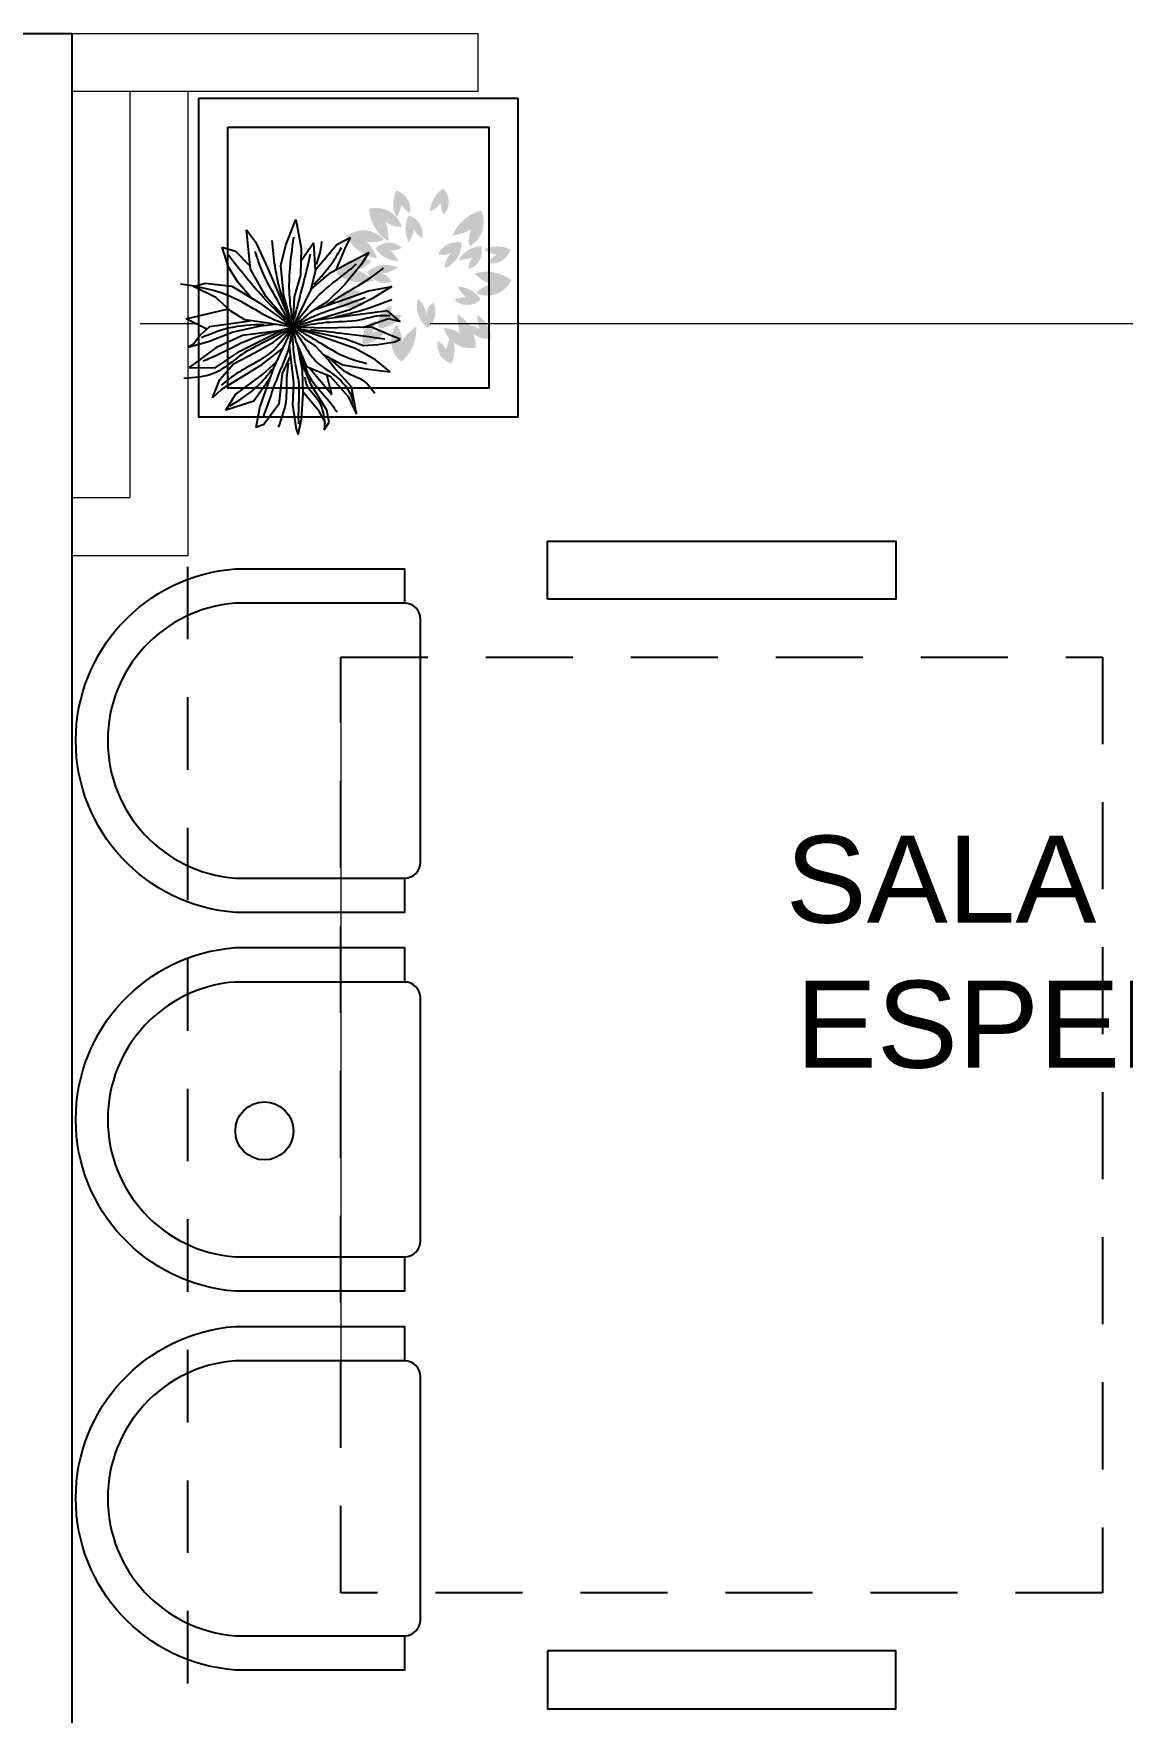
# Model space of a CAD drawing. Header units: metres. Extents: x -22 to 564, y 0 to 143.
# Drawn here: x 131.363 to 133.24, y 46.581 to 49.475 of the extents above; entities that cross this region are included whole.
import ezdxf
from ezdxf.enums import TextEntityAlignment as Align

# ---------------------------------------------------------------- set-up
doc = ezdxf.new("R2010")
doc.units = ezdxf.units.M
for name, pattern in [('EJES630', [6.300000000000001, 5.5, -0.4, 0, -0.4]), ('XREF 1N NEURO-ONCOLOGIA$0$CONJUNTO TLAHUAC$0$HIDDEN2', [0.1875, 0.125, -0.0625]), ('XREF 1N NEURO-ONCOLOGIA$0$HIDDE150', [0.24, 0.15, -0.09])]:
    doc.linetypes.add(name, pattern=pattern)
doc.layers.add('EJES', color=11, linetype='EJES630', lineweight=0)
doc.layers.add('XREF 1N NEURO-ONCOLOGIA$0$MUROS DE TABLAROCA', color=150, linetype='Continuous', lineweight=13)
for name, color, linetype in [('TEXTO', 7, 'Continuous'), ('XREF 1N NEURO-ONCOLOGIA$0$LAMPARAS 1', 112, 'Continuous'), ('XREF 1N NEURO-ONCOLOGIA$0$MOBILIARIO', 161, 'Continuous'), ('XREF 1N NEURO-ONCOLOGIA$0$Mobiliario Fijo', 40, 'Continuous'), ('XREF 1N NEURO-ONCOLOGIA$0$MUROS', 3, 'Continuous'), ('XREF 1N NEURO-ONCOLOGIA$0$PLAFONES', 20, 'XREF 1N NEURO-ONCOLOGIA$0$HIDDE150'), ('XREF 1N NEURO-ONCOLOGIA$0$PROYECCIÓN', 8, 'XREF 1N NEURO-ONCOLOGIA$0$CONJUNTO TLAHUAC$0$HIDDEN2'), ('XREF 1N NEURO-ONCOLOGIA$0$TEX-MOB', 4, 'Continuous')]:
    doc.layers.add(name, color=color, linetype=linetype)
doc.styles.add('100 LOCALES 25', font='arial.ttf', dxfattribs={"height": 0.25})
doc.styles.add('XREF 1N NEURO-ONCOLOGIA$0$HANDLET', font='romans.shx')

# ---------------------------------------------------------------- blocks, each defined once
blk = doc.blocks.new('XREF 1N NEURO-ONCOLOGIA$0$A$C3610557F')
at = {"color": 52}
for p, q in [((0.943450912195388, 2.323751505714426), (0.8593412948078623, 2.358809994852095)), ((0.8593412948078623, 2.358809994852095), (0.9013961035012557, 2.133512494123806)), ((1.116388491360524, 2.093398548872102), (0.943450912195388, 2.323751505714426)), ((1.270657838374746, 2.103399559880131), (1.312712647068139, 2.378921918087855)), ((1.312712647068139, 2.378921918087855), (1.336099223609892, 2.439037885355475)), ((1.336099223609892, 2.439037885355475), (1.37353826061792, 2.263745439666707)), ((1.555809955859615, 2.153514516139694), (1.635303801561776, 2.298803928804716)), ((1.635303801561776, 2.298803928804716), (1.630585457171676, 2.383867472982047)), ((1.630585457171676, 2.383867472982047), (1.686692726331358, 2.298803928804716)), ((1.686692726331358, 2.298803928804716), (1.658690378103529, 2.163515527147752)), ((0.831236373875285, 2.058340059734462), (0.5134661364761257, 2.163515527147752)), ((0.5134661364761257, 2.163515527147752), (0.62557810209222, 1.98327752656499)), ((0.9013961035012557, 2.133512494123806), (1.060281222200842, 1.682697690227485)), ((1.153827528368566, 1.747869113608942), (1.116388491360524, 2.093398548872102)), ((1.27999195445021, 1.853044581022061), (1.270657838374746, 2.103399559880131)), ((1.37353826061792, 2.263745439666707), (1.392206492770299, 1.978222070451295)), ((1.391353863693794, 1.953516148319267), (1.555809955859615, 2.153514516139694)), ((1.658690378103529, 2.163515527147752), (1.481034454547554, 1.873046603037977)), ((1.901685114190983, 2.0082251034747), (1.995231420358706, 2.208575027293278)), ((1.995231420358706, 2.208575027293278), (1.939124151199024, 1.898104081167588)), ((0.4666929833926332, 1.928107114191533), (0.3638125611483645, 2.023281570596794)), ((0.3638125611483645, 2.023281570596794), (0.4480247512402542, 1.812930635770385)), ((0.6489646786339591, 1.812930635770385), (0.4666929833926332, 1.928107114191533)), ((0.62557810209222, 1.98327752656499), (0.9293984517294547, 1.757870124616829)), ((1.021598652853427, 1.792454192644641), (0.831236373875285, 2.058340059734462)), ((1.392206492770299, 1.978222070451295), (1.38287237669411, 1.707755168357068)), ((1.462366222395914, 1.682697690227485), (1.714695074559202, 1.98327752656499)), ((1.714695074559202, 1.98327752656499), (1.658690378103529, 1.757870124616829)), ((1.696026842407548, 1.777872146632717), (1.901685114190983, 2.0082251034747)), ((0.4480247512402542, 1.812930635770385), (0.6021915255500971, 1.637638190081788)), ((0.8966777591111565, 1.662695668211569), (0.6489646786339591, 1.812930635770385)), ((0.9293984517294547, 1.757870124616829), (1.08838614313305, 1.612580711952006)), ((1.245939077633977, 1.542393595970481), (1.153827528368566, 1.747869113608942)), ((1.233321374070727, 1.427287255255521), (1.27999195445021, 1.853044581022061)), ((1.481034454547554, 1.873046603037977), (1.357635139776775, 1.57937523793052)), ((1.429645529777616, 1.667751124325235), (1.696026842407548, 1.777872146632717)), ((1.939124151199024, 1.898104081167588), (1.747415767176761, 1.68775314634135)), ((2.126114190830094, 1.697754157349209), (2.378545615697391, 1.727757190373154)), ((2.378545615697391, 1.727757190373154), (2.210223808217975, 1.592578689935891)), ((0.09743124851915752, 1.677752135333293), (0.3919174820805722, 1.682697690227485)), ((0.4012515981563922, 1.457400189499168), (0.09743124851915752, 1.677752135333293)), ((0.3919174820805722, 1.682697690227485), (0.6723512551757125, 1.492458678636837)), ((0.6021915255500971, 1.637638190081788), (0.8452888343415736, 1.507405244538688)), ((1.165109457177692, 1.456458110482401), (0.8966777591111565, 1.662695668211569)), ((1.060281222200842, 1.682697690227485), (1.274895326085257, 1.219518999095982)), ((1.308096875382788, 1.382227755109852), (1.429645529777616, 1.667751124325235)), ((1.38287237669411, 1.707755168357068), (1.331928765180407, 1.438209958317231)), ((1.672640265865439, 1.592578689935891), (1.527807607631786, 1.432342711369216)), ((1.612124083877532, 1.525626458594161), (1.84096207334521, 1.647639201089817)), ((1.747415767176761, 1.68775314634135), (1.672640265865439, 1.592578689935891)), ((1.84096207334521, 1.647639201089817), (2.126114190830094, 1.697754157349209)), ((2.210223808217975, 1.592578689935891), (1.981178959892418, 1.462345744392991)), ((0.1488201732890957, 1.412230788133428), (0.08809713244332329, 1.447289277271267)), ((0.08809713244332329, 1.447289277271267), (0.3171419807685112, 1.382227755109852)), ((0.2283140189905311, 1.307055320720508), (0.1488201732890957, 1.412230788133428)), ((0.3171419807685112, 1.382227755109852), (0.5882416377881867, 1.277052287696534)), ((0.7050719477936411, 1.317166232948409), (0.4012515981563922, 1.457400189499168)), ((0.6723512551757125, 1.492458678636837), (1.165111546739027, 1.248106489813182)), ((0.8452888343415736, 1.507405244538688), (1.055665450514752, 1.392228766117711)), ((1.055665450514752, 1.392228766117711), (1.274895326085257, 1.219518999095982)), ((1.274895326085257, 1.219518999095982), (1.233321374070727, 1.427287255255521)), ((1.274895326085257, 1.219518999095982), (1.308096875382788, 1.382227755109852)), ((1.681974381941629, 1.357170276979872), (1.274895326085257, 1.219518999095982)), ((1.410874724921953, 1.352224722085879), (1.274895326085257, 1.219518999095982)), ((1.274895326085257, 1.219518999095982), (1.868964421572684, 1.352224722085879)), ((1.527807607631786, 1.432342711369216), (1.410874724921953, 1.352224722085879)), ((1.822293841192845, 1.407285233239435), (1.681974381941629, 1.357170276979872)), ((1.981178959892418, 1.462345744392991), (1.822293841192845, 1.407285233239435)), ((1.868964421572684, 1.352224722085879), (2.074622693356133, 1.427287255255521)), ((2.074622693356133, 1.427287255255521), (2.238226156446174, 1.417286244247492)), ((2.238226156446174, 1.417286244247492), (2.429934540467329, 1.387283211223718)), ((2.490657581313471, 1.357170276979872), (2.364493155231457, 1.307055320720508)), ((2.429934540467329, 1.387283211223718), (2.490657581313471, 1.357170276979872)), ((0.3001721474612111, 1.244047749248921), (0.06471055590121466, 1.126817320137889)), ((0.3310918685304216, 1.216936320428914), (0.2283140189905311, 1.307055320720508)), ((0.7891815651815364, 1.1518747982675), (0.3310918685304216, 1.216936320428914)), ((0.5882416377881867, 1.277052287696534), (0.906114447891369, 1.206935309421056)), ((1.111772719675159, 1.261995820574612), (0.7050719477936411, 1.317166232948409)), ((0.9948398369646014, 1.17693227639711), (0.7284585243353945, 1.136818331145776)), ((0.8966777591111565, 0.9464694183352549), (1.274895326085257, 1.219518999095982)), ((0.906114447891369, 1.206935309421056), (1.075519395917652, 1.187851234219124)), ((1.274895326085257, 1.219518999095982), (0.9715558331272405, 0.876352440059776)), ((0.9855057208891509, 0.5508250268119923), (1.274895326085257, 1.219518999095982)), ((1.274895326085257, 1.219518999095982), (0.9948398369646014, 1.17693227639711)), ((1.274895326085257, 1.219518999095982), (1.111772719675159, 1.261995820574612)), ((1.274895326085257, 1.219518999095982), (1.172495760520576, 0.8663514290517185)), ((1.644637917637596, 1.231992787551007), (1.274895326085257, 1.219518999095982)), ((1.289326070526386, 0.876352440059776), (1.274895326085257, 1.219518999095982)), ((1.274895326085257, 1.219518999095982), (1.485650226234014, 0.786233439768381)), ((1.471700338472104, 1.056700341862239), (1.274895326085257, 1.219518999095982)), ((1.920455919047015, 1.026697308838465), (1.274895326085257, 1.219518999095982)), ((2.093393498212521, 1.071756808983963), (1.520375893733942, 1.14619671378972)), ((1.934405806808925, 1.226937331436972), (1.644637917637596, 1.231992787551007)), ((2.163450655134113, 1.221991776542978), (1.934405806808925, 1.226937331436972)), ((2.065443427827404, 1.224107956523369), (2.359774810841728, 1.121761864023853)), ((2.364493155231457, 1.307055320720508), (2.163450655134113, 1.221991776542978)), ((2.490657581313471, 1.156820353161322), (2.345824923079817, 1.036698319846323)), ((2.359774810841728, 1.121761864023853), (2.490657581313471, 1.156820353161322)), ((0.06471055590121466, 1.126817320137889), (0.5274160242380361, 1.016586396610535)), ((0.569470832931799, 1.041643874740515), (0.4012515981563922, 0.8864633522875067)), ((0.7284585243353945, 1.136818331145776), (0.569470832931799, 1.041643874740515)), ((1.668024494179718, 0.9315228524330337), (1.471700338472104, 1.056700341862239)), ((1.534374181980041, 1.016739113683315), (1.897069342504906, 0.8914089071814999)), ((2.177503115600032, 0.8964643632955642), (1.920455919047015, 1.026697308838465)), ((2.345824923079817, 1.036698319846323), (2.093393498212521, 1.071756808983963)), ((0.4012515981563922, 0.8864633522875067), (0.1488201732890957, 0.7611759616385996)), ((0.1488201732890957, 0.7611759616385996), (0.2797029437604834, 0.7211719176067675)), ((0.5835232933977323, 0.7562304067446064), (0.8966777591111565, 0.9464694183352549)), ((0.8052429084946624, 0.8909234258274807), (0.6489646786339591, 0.7111709065991079)), ((0.9715558331272405, 0.876352440059776), (0.7938999095716355, 0.5658814939340857)), ((1.172495760520576, 0.8663514290517185), (1.139775067902278, 0.5208219937885872)), ((1.359485800152001, 0.6309430160956992), (1.289326070526386, 0.876352440059776)), ((1.532423379317507, 0.5758825049421432), (1.476316110157825, 0.7962344507764385)), ((1.485650226234014, 0.786233439768381), (1.705360958483368, 0.6009399830717257)), ((1.864348649887333, 0.7361184835088181), (1.668024494179718, 0.9315228524330337)), ((1.897069342504906, 0.8914089071814999), (2.13072996251654, 0.8112909178981624)), ((2.13072996251654, 0.8112909178981624), (2.39721384784977, 0.7611759616385996)), ((2.39721384784977, 0.7611759616385996), (2.177503115600032, 0.8964643632955642)), ((0.2797029437604834, 0.7211719176067675), (0.5835232933977323, 0.7562304067446064)), ((0.6489646786339591, 0.7111709065991079), (0.5461868290940686, 0.5408240158043043)), ((1.36881991622819, 0.3255275260837038), (1.359485800152001, 0.6309430160956992)), ((1.509036802775753, 0.265411558816453), (1.527807607631786, 0.5758825049421432)), ((1.527807607631786, 0.5758825049421432), (1.770802343718884, 0.285413580832369)), ((1.705360958483368, 0.6009399830717257), (1.901685114190983, 0.4957645156584363)), ((1.864348649887333, 0.3304730809780665), (1.76146822764305, 0.5709369500477806)), ((2.051338689518388, 0.5057655266664938), (1.864348649887333, 0.7361184835088181)), ((0.5461868290940686, 0.5408240158043043), (0.4713087550783541, 0.3154166138559731)), ((0.62557810209222, 0.3605860152217133), (0.7845657934958012, 0.5208219937885872)), ((0.7938999095716355, 0.5658814939340857), (0.7471267564877735, 0.1201221461514592)), ((0.8500071787313175, 0.2554105478084239), (0.9855057208891509, 0.5508250268119923)), ((1.139775067902278, 0.5208219937885872), (1.195882337062685, 0.2904690369462344)), ((1.36881991622819, 0.4657614826346617), (1.509036802775753, 0.265411558816453)), ((1.901685114190983, 0.4957645156584363), (2.13544830690627, 0.375532581123565)), ((2.13544830690627, 0.375532581123565), (2.051338689518388, 0.5057655266664938)), ((0.4713087550783541, 0.3154166138559731), (0.62557810209222, 0.3605860152217133)), ((0.7471267564877735, 0.1201221461514592), (0.8500071787313175, 0.2554105478084239)), ((1.195882337062685, 0.2904690369462344), (1.308096875382788, 1.128364601754583e-07)), ((1.308096875382788, 1.128364601754583e-07), (1.36881991622819, 0.3255275260837038)), ((1.770802343718884, 0.285413580832369), (1.925071690732736, 0.205295591548861)), ((1.925071690732736, 0.205295591548861), (1.864348649887333, 0.3304730809780665))]:
    blk.add_line(p, q, dxfattribs=at)
at = {"color": 104, "ltscale": 0.3}
for points in [[(1.111500435151129, 2.35544500464664), (1.196477065436511, 2.066670908239644), (1.20922391709496, 1.765158555583071), (1.226219719151004, 1.629264169950943)], [(1.268706843947029, 1.285284084613409), (1.294200547147511, 1.603784709117349), (1.336687672176367, 1.837351342543002), (1.336687672176367, 2.172837291956853), (1.336687672176367, 2.317224340160351)], [(1.638356018803051, 2.321471408122193), (1.57462414120414, 2.070917976201486), (1.438660104634209, 1.888311737329673), (1.413168781777813, 1.786390947989162)], [(0.559151148182309, 2.113384234831642), (0.7800918150376219, 1.968998660446118), (0.958542976752824, 1.799130678522374), (1.03927065640778, 1.697211362534176)], [(1.277204745091467, 1.234325163644712), (1.213472867492555, 1.501863919776838), (1.119998336062736, 1.735430553435322), (1.026523804865747, 1.985983985356029), (0.9372982240663532, 2.236537416811075)], [(1.357932424746423, 1.514605123662363), (1.485398560404747, 1.820364544513609), (1.68934104485993, 2.062425313862946), (1.774317675145312, 2.185578495842378)], [(1.272955794693871, 1.225831027721028), (1.387675078577331, 1.399944604254301), (1.536383586461625, 1.608031777079191), (1.765819774000875, 1.78214388002732), (1.94002198508565, 2.011464919309105), (1.961266737772121, 2.083657706734698)], [(1.663849722003533, 1.548577246601667), (1.918779612743265, 1.752417351930376), (2.075986021771996, 1.828857206852149), (2.203449776853404, 1.968998660446118)], [(1.246717740773192, 1.232657737211298), (0.9498806085819069, 1.39089041307659), (0.6926217605275724, 1.534288729886498), (0.4600981501778278, 1.702410487105112), (0.3710470106368575, 1.746913565668251), (0.03957768947907425, 1.801305725584712)], [(1.247462091493389, 1.255557556283634), (1.026523804865747, 1.50611098773868), (0.7503491614395443, 1.680224564504783), (0.5294108748119015, 1.824611612475451), (0.4614276664713088, 1.884064669367831)], [(1.111500435151129, 1.264051692207318), (0.7376023098975111, 1.382957805759247), (0.4231894920728791, 1.535837516534116), (0.2574851818997104, 1.608031777079191)], [(1.328192151492431, 1.247064893712263), (1.549130438003658, 1.378710737797405), (1.893285909542783, 1.56556404463106), (2.114224196170426, 1.633511237679954)], [(0.9500450757248018, 1.191857431196581), (0.5421577264703501, 1.234325163644712), (0.240489379843666, 1.340491547129091)], [(1.472651708862713, 1.247064893712263), (1.82530508142986, 1.28953115257525), (2.318169060853279, 1.353231277662303)], [(1.251663836060061, 1.207932822518956), (1.038931748122877, 1.128817221262466), (0.7915674713356111, 0.9903641823874523), (0.4106252948902238, 0.8172971470011134), (-5.947742920398014e-07, 0.7332362685082217)], [(1.234717620179026, 1.166377970828648), (1.098753583609096, 0.9158245389079411), (0.9288003229219157, 0.5930783200273027), (0.8480726433833752, 0.3637572807455172)], [(1.272955794693871, 1.149391172333594), (1.238966570693037, 0.8860980103453358), (1.238966570693037, 0.5973239141711701), (1.285702646235904, 0.2023849080977698)], [(1.298449497777938, 1.187611836819883), (1.451406956176243, 0.9880173263335337), (1.621360216630592, 0.8096581554235627), (1.90178381068722, 0.584584184103619), (1.99525834188421, 0.5038972609871735)], [(1.315445299833982, 1.221583959759187), (1.6511028704615, 1.166377970828648), (2.033496516282639, 1.136651442266043), (2.258686133768379, 1.089938115674045), (2.377651987938179, 1.089938115674045)], [(1.340936622690378, 1.179117700896199), (1.55762833903168, 1.077198385373663), (1.846549834232746, 0.9752775958003213), (2.09298182382804, 0.8860980103453358)], [(1.187979164292074, 1.136651442266043), (0.9372982240663532, 0.8818509423834939), (0.7291044087530736, 0.6397916468521316), (0.5464066771007765, 0.406225013193648)], [(1.196477065436511, 1.017743854430478), (1.11574938566514, 0.7459580303365101), (1.073259880408614, 0.5336237895497788), (1.03927065640778, 0.2406040987660845)], [(1.2899515966335, 1.132404374304201), (1.362181375376849, 0.8478773460918774), (1.442909055031805, 0.5293781951730807), (1.472651708862713, 0.3892382149314244)], [(1.655351820859096, 0.9710305278384794), (1.893285909542783, 0.8223978854911138), (2.220445578909448, 0.6143107126662244), (2.301173258797235, 0.5506105875791718)], [(1.753075302802927, 1.102677845741596), (2.020752045084691, 1.038977720887374), (2.394647789994224, 0.9073304029842575)], [(1.510889883261143, 0.7374638944128264), (1.723332649088434, 0.4869104627249499), (1.82530508142986, 0.3170439541535188)], [(1.540632536975636, 0.5123913969108571), (1.59586651343011, 0.3127983600096513), (1.604364414574547, 0.2490982346897681)]]:
    blk.add_spline(points, degree=3, dxfattribs=at)
blk = doc.blocks.new('XREF 1N NEURO-ONCOLOGIA$0$A$C5D8F42B2')
h = blk.add_hatch(color=72)
edge = h.paths.add_edge_path()
edge.add_arc((2.250505160661305, 2.842030039061228), 0.4978731137378011, 130.5155357901687, 205.2793200782415, ccw=False)
edge.add_arc((1.544244514110459, 2.711107115160757), 0.6372261887113932, -15.111915442013583, 53.07618310196301, ccw=False)
edge.add_arc((2.519997591815581, 2.978395363853451), 0.5637868811645604, 185.4370612256781, 230.2426175910658, ccw=False)
edge.add_arc((1.640911254448383, 2.905114750193661), 0.3184559044301756, -59.96451114610568, 3.5755767172727815, ccw=False)
edge = h.paths.add_edge_path()
edge.add_arc((1.138765885144721, 3.488661246455649), 0.6680847906645886, 183.2108565518895, 237.8683122090556, ccw=False)
edge.add_arc((0.5833873535477779, 3.02570465429153), 0.4399419016130081, 17.58104795295702, 104.7025213490625, ccw=False)
edge.add_arc((0.99942511942686, 3.628570947115349), 0.4699917985449627, 235.89214001606558, 270.4089717505024, ccw=False)
edge.add_arc((-0.000491992931984, 2.966952684355419), 0.7851619443927828, -3.215739861449208, 20.30561586943071, ccw=False)
edge = h.paths.add_edge_path()
edge.add_arc((0.3273009591721347, 2.004026706581043), 0.6680847906644316, 243.2108565518863, 297.8683122090427, ccw=False)
edge.add_arc((0.4505438630792469, 1.291576493391858), 0.4399419016128069, 77.58104795292178, 164.7025213490706, ccw=False)
edge.add_arc((0.1364652213585487, 1.953308914003173), 0.4699917985448917, 295.89214001599623, 330.4089717504265, ccw=False)
edge.add_arc((0.2094848883346003, 0.7565461616245557), 0.7851619443925159, 56.78426013849253, 80.3056158693737, ccw=False)
edge = h.paths.add_edge_path()
edge.add_arc((0.4738330701266023, 1.439654160640202), 0.9544068438067338, 283.75206273574145, 338.40951839290017, ccw=False)
edge.add_arc((1.269184429062079, 0.7806380953716144), 0.628488430876108, 118.12225413685391, 205.2437275329507, ccw=False)
edge.add_arc((0.3137514089005435, 1.207390387411123), 0.6714168550641744, -23.56665380007138, 10.95017793435892, ccw=False)
edge.add_arc((1.504294235675843, -0.0240437923944228), 1.121659920561105, 97.32546632238842, 120.84682205327499, ccw=False)
edge = h.paths.add_edge_path()
edge.add_arc((2.329879048205611, 0.4142495816272458), 0.9544068438064056, 3.2108565518756222, 57.86831220903548, ccw=False)
edge.add_arc((3.123276950453373, 1.075616141878526), 0.6284884308760944, 197.581047952987, 284.70252134912994, ccw=False)
edge.add_arc((2.5289372849154, 0.2143785807506902), 0.6714168550640274, 55.89214001605279, 90.40897175047382, ccw=False)
edge.add_arc((3.95739030260097, 1.159547527526683), 1.121659920560546, 176.7842601384942, 200.3056158693717, ccw=False)
edge = h.paths.add_edge_path()
edge.add_arc((3.454102469036342, 1.212112237957171), 0.9544068438064459, 52.31721872925408, 106.97467438640771, ccw=False)
edge.add_arc((3.47356157429408, 2.244830641768658), 0.6284884308756635, 246.6874101303526, 333.8088835264978, ccw=False)
edge.add_arc((3.735505032762148, 1.231738642301024), 0.6714168550645755, 104.9985021934491, 139.515333927878, ccw=False)
edge.add_arc((3.956173687431601, 2.930305010358551), 1.121659920561172, 225.8906223159361, 249.4119780468258, ccw=False)
edge = h.paths.add_edge_path()
edge.add_arc((3.4638311591832, 2.923593500303924), 0.6680847906643888, 93.21085655189052, 147.8683122090448, ccw=False)
edge.add_arc((3.00087456698975, 3.478972031900411), 0.439941901613356, -72.41895204699517, 14.702521349114079, ccw=False)
edge.add_arc((3.603740859814252, 3.062934266021329), 0.4699917985451951, 145.8921400160179, 180.4089717504446, ccw=False)
edge.add_arc((2.942122597024308, 4.062851378380855), 0.7851619443927009, 266.78426013853283, 290.30561586941457, ccw=False)
edge = h.paths.add_edge_path()
edge.add_arc((2.058332678867827, 0.3521310464443559), 0.6680847906643214, -26.789143448140976, 27.868312209024907, ccw=False)
edge.add_arc((2.770782892056104, 0.4753739503512407), 0.4399419016130964, 167.5810479529519, 254.702521349049, ccw=False)
edge.add_arc((2.109050471445243, 0.161295308660101), 0.4699917985448917, 25.892140015996176, 60.408971750426474, ccw=False)
edge.add_arc((3.305813223824316, 0.2343149756366074), 0.7851619443922435, 146.7842601384975, 170.3056158693879, ccw=False)
edge = h.paths.add_edge_path()
edge.add_arc((0.5833358093750576, 2.874920093136552), 0.9544068438065644, 232.3234913072018, 286.98094696435504, ccw=False)
edge.add_arc((0.5639897632925113, 1.84219956516199), 0.6284884308756892, 66.69368270828528, 153.8151561044022, ccw=False)
edge.add_arc((0.301935395989176, 2.855262881727412), 0.6714168550640953, 285.00477477137485, 319.521606505817, ccw=False)
edge.add_arc((0.0814526967899383, 1.156672365707891), 1.121659920560796, 45.896894893833576, 69.41825062471759, ccw=False)
edge = h.paths.add_edge_path()
edge.add_arc((1.97919661924925, 3.735058426276281), 0.6680847906643214, 153.2108565518591, 207.8683122090248, ccw=False)
edge.add_arc((1.266746406090305, 3.611815522369397), 0.4399419016130964, -12.418952047048322, 74.702521349049, ccw=False)
edge.add_arc((1.928478826671835, 3.925894164060537), 0.4699917985448917, 205.8921400159963, 240.4089717504265, ccw=False)
edge.add_arc((0.7317160742932174, 3.85287449708403), 0.7851619443922435, 326.78426013849753, 350.3056158693878, ccw=False)
h = blk.add_hatch(color=86)
edge = h.paths.add_edge_path()
edge.add_arc((1.207299723115511, 0.55896019645661), 0.6680847906643806, 303.21085655189813, 357.8683122090608, ccw=False)
edge.add_arc((1.885921158589553, 0.3094665754902053), 0.4399419016131273, 137.5810479529628, 224.7025213491111, ccw=False)
edge.add_arc((1.155804750989773, 0.3683327032185844), 0.469991798544914, -4.107859983965909, 30.408971750467572, ccw=False)
edge.add_arc((2.228741530355137, -0.1668117863418956), 0.785161944391974, 116.7842601385315, 140.3056158694191, ccw=False)
edge = h.paths.add_edge_path()
edge.add_arc((1.247355222616533, 1.733546201277476), 0.4978731137375501, 258.5969685626181, 333.3607528507116, ccw=False)
edge.add_arc((1.786017257241155, 1.258374521451969), 0.6372261887117316, 112.96951733045461, 181.1576158743867, ccw=False)
edge.add_arc((0.9737995461905484, 1.861565590974805), 0.5637868811643397, 313.51849399810646, 358.32405036349496, ccw=False)
edge.add_arc((1.573684877442929, 1.214804099937737), 0.3184559044298227, 68.116921626269, 131.6570094896635, ccw=False)
edge = h.paths.add_edge_path()
edge.add_arc((1.271050533323204, 2.926705202973154), 0.668084790664171, 213.2108565518362, 267.8683122089993, ccw=False)
edge.add_arc((1.021556912357482, 2.24808376746887), 0.4399419016126288, 47.58104795291939, 134.7025213490455, ccw=False)
edge.add_arc((1.080423040144523, 2.978200175039547), 0.4699917985451533, 265.89214001609133, 300.40897175051725, ccw=False)
edge.add_arc((0.5452785505256088, 1.905263395704423), 0.7851619443924572, 26.784260138515776, 50.30561586940371, ccw=False)
edge = h.paths.add_edge_path()
edge.add_arc((1.773745742292931, 3.684181076042932), 0.9544068438063966, 180.894919878635, 235.5523755357965, ccw=False)
edge.add_arc((0.9542702585245024, 3.055415706571694), 0.6284884308760251, 15.26511127972708, 102.3865846758219, ccw=False)
edge.add_arc((1.582926827593382, 3.891932707597788), 0.6714168550649007, 233.5762033428093, 268.0930350772254, ccw=False)
edge.add_arc((0.1174465719268483, 3.005259158886929), 1.121659920560508, -5.531676534717121, 17.989679196170073, ccw=False)
edge = h.paths.add_edge_path()
edge.add_arc((3.148659909534444, 3.258047083356359), 0.9544068438068131, 129.4663484500762, 184.1238041072137, ccw=False)
edge.add_arc((2.146136741555892, 3.506710020048103), 0.628488430875994, -36.16346014884192, 50.95801324725261, ccw=False)
edge.add_arc((3.192113028239873, 3.536766341839665), 0.6714168550644269, 182.1476319142241, 216.6644636486424, ccw=False)
edge.add_arc((1.585171738962571, 4.129693027487973), 1.121659920560882, 303.0397520366846, 326.56110776756566, ccw=False)
edge = h.paths.add_edge_path()
edge.add_arc((2.903748118873636, 1.680014758608194), 0.4978731137377334, 30.767674614139196, 105.53145890219321, ccw=False)
edge.add_arc((2.89429431677604, 2.39824559791532), 0.6372261887116479, 245.14022338194178, 313.3283219258685, ccw=False)
edge.add_arc((2.992516158124544, 1.391324773594988), 0.5637868811645032, 85.6892000495921, 130.4947564149763, ccw=False)
edge.add_arc((3.069134035247088, 2.270126536099269), 0.3184559044299542, 200.2876276778499, 263.82771554125816, ccw=False)
edge = h.paths.add_edge_path()
edge.add_arc((2.951342791515344, 0.6717872386088857), 0.9544068438065908, 26.609205592907927, 81.2666612500588, ccw=False)
edge.add_arc((3.416853620877645, 1.59384234872914), 0.6284884308761667, 220.9793969940151, 308.10087039015787, ccw=False)
edge.add_arc((3.213404747763433, 0.5674027105924325), 0.6714168550640081, 79.29048905710442, 113.80732079153319, ccw=False)
edge.add_arc((4.149043599958076, 2.002116026882504), 1.121659920560339, 200.1826091795032, 223.7039649103857, ccw=False)
edge = h.paths.add_edge_path(flags=16)
edge.add_line((3.321307558154785, 1.246657833872177), (3.046682999102587, 1.320546017112746))
h = blk.add_hatch(color=50)
edge = h.paths.add_edge_path()
edge.add_arc((3.710228338945171, 2.083162766139594), 0.6680847906644316, 63.210856551886195, 117.8683122090427, ccw=False)
edge.add_arc((3.586985435038059, 2.79561297932787), 0.4399419016128069, 257.5810479529218, 344.70252134907054, ccw=False)
edge.add_arc((3.901064076788543, 2.133880558776581), 0.4699917985448917, 115.8921400159962, 150.4089717504264, ccw=False)
edge.add_arc((3.828044409811808, 3.330643311096082), 0.7851619443925159, 236.78426013849258, 260.30561586937375, ccw=False)
edge = h.paths.add_edge_path()
edge.add_arc((3.094446427388902, 2.564145834528062), 0.6680847906646398, 93.210856551848, 147.8683122090105, ccw=False)
edge.add_arc((2.631489835195225, 3.119524366125006), 0.4399419016128398, -72.41895204706287, 14.702521349100095, ccw=False)
edge.add_arc((3.234356128019499, 2.703486600245923), 0.4699917985447283, 145.8921400160895, 180.4089717505314, ccw=False)
edge.add_arc((2.57273786523001, 3.703403712663656), 0.7851619443927009, 266.78426013853283, 290.30561586941457, ccw=False)
edge = h.paths.add_edge_path()
edge.add_arc((0.6578958208638142, 1.99803913736423), 0.6680847906639888, 273.21085655185016, 327.86831220902326, ccw=False)
edge.add_arc((1.120852413057491, 1.442660605766832), 0.4399419016128994, 107.5810479529462, 194.7025213491298, ccw=False)
edge.add_arc((0.5179861202329903, 1.858698371646369), 0.4699917985447299, -34.107859983886726, 0.4089717505602266, ccw=False)
edge.add_arc((1.179604382993375, 0.8587812592872978), 0.7851619443914297, 86.78426013852811, 110.30561586941201, ccw=False)
edge = h.paths.add_edge_path()
edge.add_arc((1.775296850780705, 0.9249304643008144), 0.6680847906645421, -26.78914344810471, 27.868312209060605, ccw=False)
edge.add_arc((2.487747063969436, 1.048173368207699), 0.4399419016131998, 167.5810479529819, 254.7025213491164, ccw=False)
edge.add_arc((1.826014643387907, 0.7340947265170144), 0.4699917985446584, 25.89214001604728, 60.408971750476496, ccw=False)
edge.add_arc((3.022777395766752, 0.807114393493066), 0.7851619443922435, 146.7842601384975, 170.3056158693879, ccw=False)
edge = h.paths.add_edge_path()
edge.add_arc((2.576354054506282, 1.012707880720427), 0.6680847906646252, 33.210856551887105, 87.86831220904128, ccw=False)
edge.add_arc((2.825847675472004, 1.6913293162238), 0.439941901612961, 227.5810479529401, 314.70252134908924, ccw=False)
edge.add_arc((2.766981547714749, 0.9612129086531239), 0.4699917985451533, 85.89214001609349, 120.4089717505172, ccw=False)
edge.add_arc((3.302126037303878, 2.034149687988701), 0.7851619443921553, 206.7842601385469, 230.3056158694301, ccw=False)
blk = doc.blocks.new('XREF 1N NEURO-ONCOLOGIA$0$Ref Arq Nivel 2$0$Silla 2')
blk.add_lwpolyline([(-0.2153846153845933, -0.02499999999992042, -0.4142135623720961), (-0.190384615384275, 0), (0.190384615384275, 0, -0.4142135623692658), (0.2153846153846786, -0.02499999999977831)], format="xyb")
blk.add_lwpolyline([(-0.2153846153846501, -0.2900000000000063), (-0.2153846153845933, -0.02499999999987779), (-0.2692307692308162, -0.02499999999996305), (-0.2692307692308731, -0.2899999999998926, 0.9285714285714276), (0.2692307692304468, -0.2900000000001626), (0.2692307692305036, -0.02500000000004832), (0.2153846153846786, -0.02500000000010516), (0.2153846153846359, -0.2900000000000205, -0.9285714285713822)], format="xyb", close=True)
blk = doc.blocks.new('XREF 1N NEURO-ONCOLOGIA')
at = {"layer": 'XREF 1N NEURO-ONCOLOGIA$0$LAMPARAS 1', "elevation": 1.13643225593389e-07}
for points in [[(13.23581759656347, 12.16760185155989), (13.13581759656347, 12.16760185155989), (13.13581759656347, 11.56760185155989), (13.23581759656347, 11.56760185155989)], [(15.04892553180722, 12.16760185155989), (15.14892553180722, 12.16760185155989), (15.14892553180722, 11.56760185155989), (15.04892553180722, 11.56760185155989)]]:
    blk.add_lwpolyline(points, close=True, dxfattribs=at)
at = {"layer": 'XREF 1N NEURO-ONCOLOGIA$0$LAMPARAS 1'}
blk.add_circle((14.13226020686689, 12.6558814308136, 5.682161279669682e-08), 0.05, dxfattribs=at)
at = {"layer": 'XREF 1N NEURO-ONCOLOGIA$0$Mobiliario Fijo', "transparency": 33554687}
for points in [[(15.91280402236843, 12.76891066624474), (15.91280402236843, 12.21891066625638), (15.36280402255469, 12.21891066625638), (15.36280402255469, 12.76891066624474)], [(15.86280402255469, 12.71891066625638), (15.86280402255469, 12.26891066624474), (15.41280402236843, 12.26891066624474), (15.41280402236843, 12.71891066625638)]]:
    blk.add_lwpolyline(points, close=True, dxfattribs=at)
at = {"layer": 'XREF 1N NEURO-ONCOLOGIA$0$MUROS'}
for p, q in [((16.02393902999323, 13.13764876661515, -1.515243007906043e-07), (16.02393902999153, 12.98764876661456, -1.515243007905614e-07)), ((16.02393902999323, 12.98764876661456, -1.515243007906042e-07), (10.42393902999222, 12.98764876659911, -1.355095372921588e-08))]:
    blk.add_line(p, q, dxfattribs=at)
at = {"layer": 'XREF 1N NEURO-ONCOLOGIA$0$MUROS DE TABLAROCA'}
for p, q in [((15.1239405059643, 12.98760548694343), (15.12394051077944, 12.78760546701018)), ((15.2239405059643, 12.98760548694343), (15.2239405059643, 12.88760549590117)), ((15.92394444229965, 12.88760549590116), (15.2239405059643, 12.88760549590116)), ((15.92394052807859, 12.78760549590102), (15.12394051077944, 12.78760546701018)), ((14.94892553208223, 12.52415581482684), (13.63581759388087, 12.52415581482683))]:
    blk.add_line(p, q, dxfattribs=at)
blk.add_lwpolyline([(16.02393902999153, 12.98764876661456), (16.02393902999153, 12.28764876660608), (15.92393902999154, 12.28764876660608), (15.92393902998988, 12.98764876661429)], dxfattribs=at)
at = {"layer": 'XREF 1N NEURO-ONCOLOGIA$0$PLAFONES', "elevation": 1.13643225593389e-07}
blk.add_lwpolyline([(13.3358175914733, 12.52415561259115), (14.94892553208223, 12.52415581482684), (14.94892553208225, 11.21104787662548), (13.33581759628844, 11.21104787662548)], close=True, dxfattribs=at)
at = {"layer": 'XREF 1N NEURO-ONCOLOGIA$0$PROYECCIÓN'}
blk.add_line((12.27990197216779, 12.78760539853803, 2.191205910898306e-07), (15.12394051077944, 12.78760546701018), dxfattribs=at)
blk.add_lwpolyline([(12.27393903348834, 12.98594695946618, 0.2295579476800708), (13.89910411750171, 9.68764786510475)], format="xyb", dxfattribs=at)
at = {"color": 2, "xscale": -0.1521132627722445, "yscale": 0.1521132627722445, "zscale": 0.1521132627722445, "rotation": 90}
blk.add_blockref('XREF 1N NEURO-ONCOLOGIA$0$A$C3610557F', (15.70362649246344, 12.8005646921384), dxfattribs=at)
at = {"xscale": 0.07472777963211936, "yscale": 0.07472777963211936, "zscale": 0.07472777963211936, "rotation": 90.00000000000001}
blk.add_blockref('XREF 1N NEURO-ONCOLOGIA$0$A$C5D8F42B2', (15.75692394043544, 12.22997471627703), dxfattribs=at)
at = {"layer": 'XREF 1N NEURO-ONCOLOGIA$0$MOBILIARIO', "xscale": -1.099999999999994, "yscale": 1.099999999999994, "zscale": 1.099999999999994, "rotation": 180}
for p in [(13.49910948889575, 12.38684314004972, -1.136432255948918e-07), (14.15208585541032, 12.38684314004972, -1.136432255948918e-07), (14.8050622219249, 12.38684314004972, -1.136432255948918e-07)]:
    blk.add_blockref('XREF 1N NEURO-ONCOLOGIA$0$Ref Arq Nivel 2$0$Silla 2', p, dxfattribs=at)
at = {"layer": 'XREF 1N NEURO-ONCOLOGIA$0$TEX-MOB', "style": 'XREF 1N NEURO-ONCOLOGIA$0$HANDLET'}
for rotation, p in [(179.9999999999999, (1.700019897169103, 4.584727664843749, 3.110066986132531e-07)), (180, (1.707345866211927, 2.013779618204248, 5.382931497991625e-07))]:
    blk.add_attdef('234', text='', height=0.075, rotation=rotation, dxfattribs=at).set_placement(p, align=Align.MIDDLE_CENTER)

msp = doc.modelspace()

# ---------------------------------------------------------------- block references
at = {"rotation": 90}
msp.add_blockref('XREF 1N NEURO-ONCOLOGIA', (144.4168560023479, 33.45112300235201), dxfattribs=at)

# ---------------------------------------------------------------- next in the draw order: linework, layer by layer
at = {"layer": 'EJES'}
msp.add_line((80.84668762395553, 48.97499311751836), (145.8292075028358, 48.97506646724657), dxfattribs=at)

# ---------------------------------------------------------------- next in the draw order: texts
at = {"layer": 'TEXTO', "color": 0, "insert": (132.3407010983266, 47.69016484227927, -1.515243007896977e-07), "char_height": 0.15, "width": 1.52265610190281, "attachment_point": 7, "style": '100 LOCALES 25'}
msp.add_mtext('\\pxqc;SALA DE ESPERA', dxfattribs=at)

doc.saveas('drawing.dxf')
